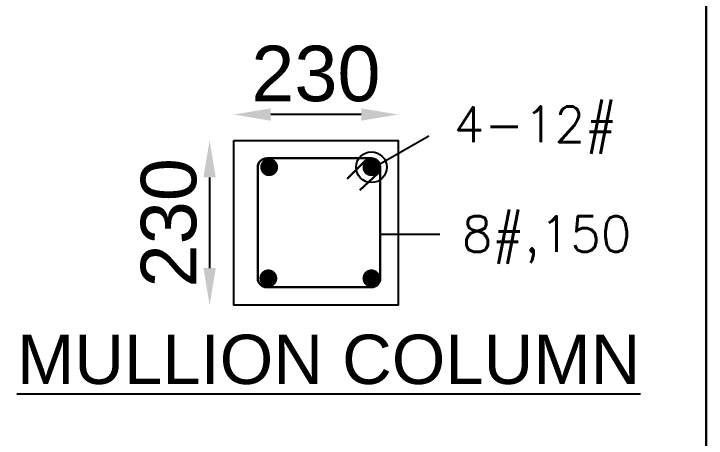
# Model space of a CAD drawing. Header units: inches. Extents: x 683042 to 921062, y -316188 to -5771.
# Drawn here: x 912462 to 915272, y -86344 to -84625 of the extents above; entities that cross this region are included whole.
import ezdxf
from ezdxf.enums import TextEntityAlignment as Align

# ---------------------------------------------------------------- set-up
doc = ezdxf.new("R2010")
doc.units = ezdxf.units.IN
doc.header["$MEASUREMENT"] = 0
doc.layers.add('FW', color=33, linetype='Continuous')
doc.layers.add('TXT', color=7, linetype='Continuous')
doc.layers.add('R-text', color=7, linetype='Continuous', lineweight=30)
doc.layers.add('STEEL', color=5, linetype='Continuous', lineweight=30)
doc.styles.add('AR', font='arial.ttf')
doc.styles.add('C', font='arial.ttf')
doc.styles.add('DEEPAK', font='romans.shx')
doc.dimstyles.new('ali', dxfattribs={"dimtxt": 0.1, "dimasz": 0.05, "dimexe": 0.18, "dimexo": 0.0625, "dimgap": 0.03, "dimtad": 1, "dimzin": 0, "dimdsep": 46, "dimtxsty": 'AR', "dimcen": 0.09, "dimse1": 1, "dimse2": 1, "dimaunit": 1, "dimadec": 4, "dimazin": 0, "dimtfac": 1, "dimtofl": 0, "dimtmove": 0, "dimatfit": 3, "dimfxl": 0.18, "dimtolj": 1, "dimtzin": 0, "dimarcsym": 0})

# ---------------------------------------------------------------- blocks, each defined once
blk = doc.blocks.new('*D293')
at = {"layer": 'Defpoints', "color": 0, "transparency": 16777216}
for p in [(913354.6, -85137.7, 0), (913256.7, -85805), (913354.6, -85805, 0)]:
    blk.add_point(p, dxfattribs=at)
at = {"layer": 'R-text', "color": 0, "lineweight": -2, "transparency": 16777216}
blk.add_line((913256.7, -85287.7), (913256.7, -85655), dxfattribs=at)
at = {"layer": 'R-text', "color": 0, "transparency": 16777216}
for points in [[(913231.7, -85287.7), (913281.7, -85287.7), (913256.7, -85137.7)], [(913231.7, -85655), (913281.7, -85655), (913256.7, -85805)]]:
    blk.add_solid(points, dxfattribs=at)
at = {"layer": 'R-text', "color": 7, "transparency": 16777216, "insert": (913091.7, -85471.3), "char_height": 225, "attachment_point": 5, "rotation": 90, "style": 'AR'}
blk.add_mtext('\\A1;230', dxfattribs=at)
blk = doc.blocks.new('*D294')
at = {"layer": 'Defpoints', "color": 0, "transparency": 16777216}
for p in [(913354.6, -85032.6), (913354.6, -85137.7), (914021.9, -85137.7)]:
    blk.add_point(p, dxfattribs=at)
at = {"layer": 'R-text', "color": 0, "lineweight": -2, "transparency": 16777216}
blk.add_line((913871.9, -85032.6), (913504.6, -85032.6), dxfattribs=at)
at = {"layer": 'R-text', "color": 0, "transparency": 16777216}
for points in [[(913504.6, -85007.6), (913504.6, -85057.6), (913354.6, -85032.6)], [(913871.9, -85007.6), (913871.9, -85057.6), (914021.9, -85032.6)]]:
    blk.add_solid(points, dxfattribs=at)
at = {"layer": 'R-text', "color": 7, "transparency": 16777216, "insert": (913688.2, -84867.7), "char_height": 225, "attachment_point": 5, "style": 'AR'}
blk.add_mtext('\\A1;230', dxfattribs=at)

msp = doc.modelspace()

# ---------------------------------------------------------------- linework, layer by layer
at = {"color": 1, "lineweight": 30}
msp.add_lwpolyline([(915272.066, -89373.544), (894008.337, -89373.544), (894008.337, -59303.624), (915272.066, -59303.624)], close=True, dxfattribs=at)
at = {"layer": 'FW', "elevation": 0}
msp.add_lwpolyline([(913354.555, -85137.664), (914021.916, -85137.664), (914021.916, -85805.025), (913354.555, -85805.025)], close=True, dxfattribs=at)
at = {"layer": 'STEEL', "elevation": 0, "flags": 128}
msp.add_lwpolyline([(913815.482, -85292.944), (913887.825, -85220.601, -0.66817864), (913949.573, -85246.178), (913949.573, -85696.51, -0.41421356), (913913.402, -85732.682), (913488.505, -85732.682, -0.41421356), (913452.334, -85696.51), (913452.334, -85246.178, -0.41421356), (913488.505, -85210.007), (913913.402, -85210.007, -0.66817864), (913938.979, -85271.755), (913866.636, -85339.554)], format="xyb", dxfattribs=at)
at = {"layer": 'STEEL', "const_width": 36.171, "elevation": 0, "flags": 128}
for points in [[(913480.333, -85246.178, 1), (913516.504, -85246.178, 1)], [(913931.487, -85246.178, -1), (913895.316, -85246.178, -1)], [(913477.036, -85696.51, -1), (913513.208, -85696.51, -1)], [(913931.487, -85696.51, 1), (913895.316, -85696.51, 1)]]:
    msp.add_lwpolyline(points, format="xyb", close=True, dxfattribs=at)
at = {"layer": 'TXT'}
for p, q in [((913924.234, -85246.178, 0), (914146.989, -85119.263, 0)), ((913949.573, -85517.012, 0), (914190.484, -85517.012, 0))]:
    msp.add_line(p, q, dxfattribs=at)
msp.add_circle((913913.402, -85246.178, 0), 62.085, dxfattribs=at)

# ---------------------------------------------------------------- texts
at = {"layer": 'TXT', "style": 'DEEPAK'}
msp.add_text('8#,150', height=144.686, dxfattribs=at).set_placement((914280.238, -85517.012, 0), align=Align.MIDDLE_LEFT)
at = {"layer": 'TXT', "color": 30, "style": 'C'}
msp.add_text('%%UMULLION COLUMN', height=200, dxfattribs=at).set_placement((913739.977, -86124.83, 0), align=Align.CENTER)
at = {"layer": 'TXT', "insert": (914247.315, -85095.832, 0), "char_height": 144.686, "attachment_point": 4, "style": 'DEEPAK'}
msp.add_mtext('4-12#', dxfattribs=at)

# ---------------------------------------------------------------- dimensions: what is measured, and where the dimension line sits
at = {"layer": 'R-text'}
dim = msp.add_aligned_dim(p1=(914021.916, -85137.664, 0), p2=(913354.555, -85137.664, 0), distance=-105.024, text='230', dimstyle='ali', override={"dimtxt": 225, "dimasz": 150, "dimgap": 50, "dimclrt": 7}, dxfattribs=at)
dim.commit()
dim.dimension.update_dxf_attribs({"geometry": '*D294', "text_midpoint": (913688.236, -84867.684, 0)})
dim = msp.add_linear_dim(base=(913256.69, -85805.025, 0), p1=(913354.555, -85137.664, 0), p2=(913354.555, -85805.025, 0), angle=90, text='230', dimstyle='ali', override={"dimtxt": 225, "dimasz": 150, "dimgap": 50, "dimclrt": 7}, dxfattribs=at)
dim.commit()
dim.dimension.update_dxf_attribs({"geometry": '*D293', "text_midpoint": (913091.734, -85471.344, 0)})

doc.saveas('drawing.dxf')
